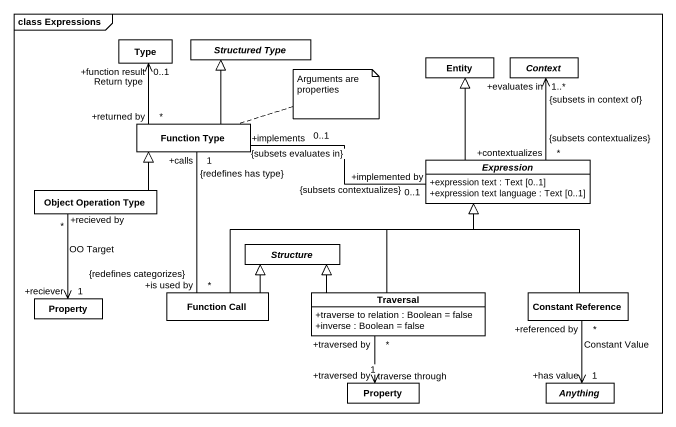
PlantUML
@startuml
mainframe class Expressions
hide circle
hide empty members
skinparam classAttributeIconSize 0
class Type
abstract class "Structured Type" as Structured_Type
class "Entity" as Entity_
abstract class Context
class "Function Type" as Function_Type
abstract class Expression {
  +expression text : Text [0..1]
  +expression text language : Text [0..1]
}
class "Object Operation Type" as Object_Operation_Type
abstract class Structure
class Property
class "Function Call" as Function_Call
class Traversal {
  +traverse to relation : Boolean = false
  +inverse : Boolean = false
}
class "Constant Reference" as Constant_Reference
class "Property" as Property_2
abstract class Anything
Function_Type "+returned by\n*" -up-> "0..1\n+function result" Type : Return type
Function_Type -up-|> Structured_Type
Function_Type "+implements\n0..1\n{subsets evaluates in}" -right- "+implemented by\n{subsets contextualizes}\n0..1" Expression
Expression -up-|> Entity_
Expression "{subsets contextualizes}\n*\n+contextualizes" -up-> "+evaluates in\n1..*\n{subsets in context of}" Context
Object_Operation_Type -up-|> Function_Type
Object_Operation_Type "+recieved by\n*" --> "+reciever\n1" Property : OO Target
Function_Call "+is used by\n*\n{redefines categorizes}" -up- "+calls\n1\n{redefines has type}" Function_Type
Function_Call -right-|> Expression
Function_Call -up-|> Structure
Traversal -up-|> Expression
Traversal -left-|> Structure
Traversal "+traversed by\n*" --> "1\n+traversed by" Property_2 : traverse through
Constant_Reference -up-|> Expression
Constant_Reference "+referenced by\n*" --> "+has value\n1" Anything : Constant Value
note right of Function_Type : Arguments are properties
@enduml
